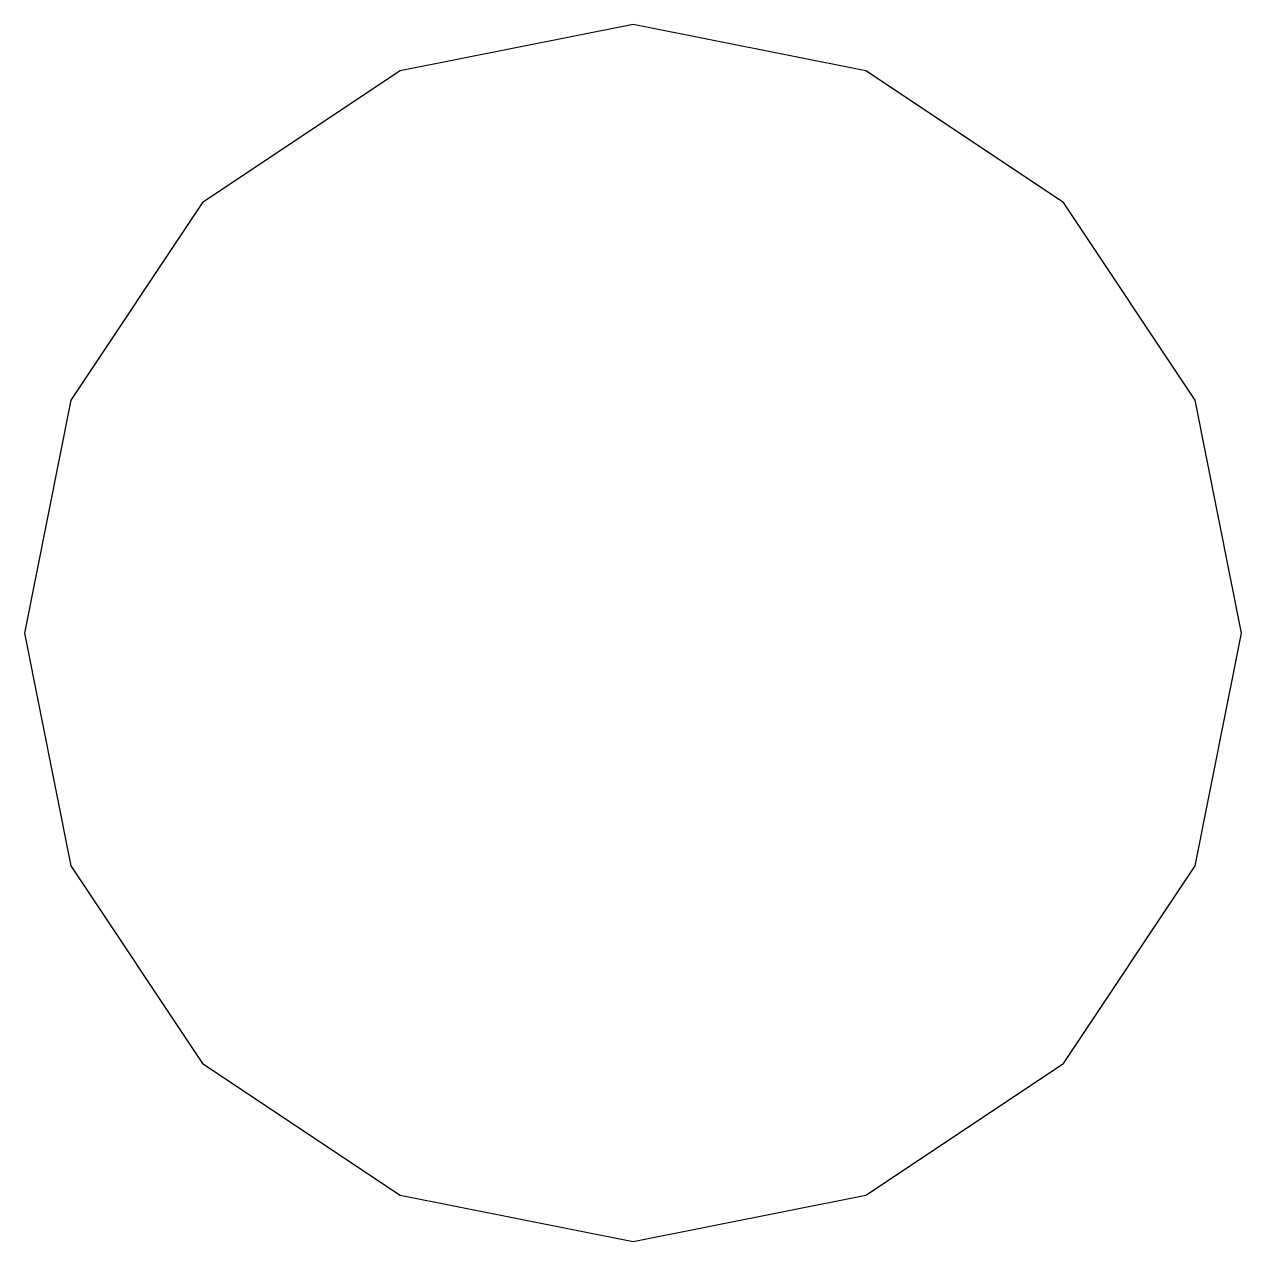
# Model space of a CAD drawing. Header units: millimetres. Extents: x -0.25 to 0.25, y -0.25 to 0.25.
import ezdxf

# ---------------------------------------------------------------- set-up
doc = ezdxf.new("R2010")
doc.units = ezdxf.units.MM

msp = doc.modelspace()

# ---------------------------------------------------------------- linework, layer by layer
at = {"color": 4, "true_color": 0x00ffff, "elevation": 22.13}
msp.add_lwpolyline([(0.25, 0), (0.23097, 0.09567), (0.17678, 0.17678), (0.09567, 0.23097), (0, 0.25), (-0.09567, 0.23097), (-0.17678, 0.17678), (-0.23097, 0.09567), (-0.25, 0), (-0.23097, -0.09567), (-0.17678, -0.17678), (-0.09567, -0.23097), (0, -0.25), (0.09567, -0.23097), (0.17678, -0.17678), (0.23097, -0.09567), (0.25, 0)], dxfattribs=at)

doc.saveas('drawing.dxf')
